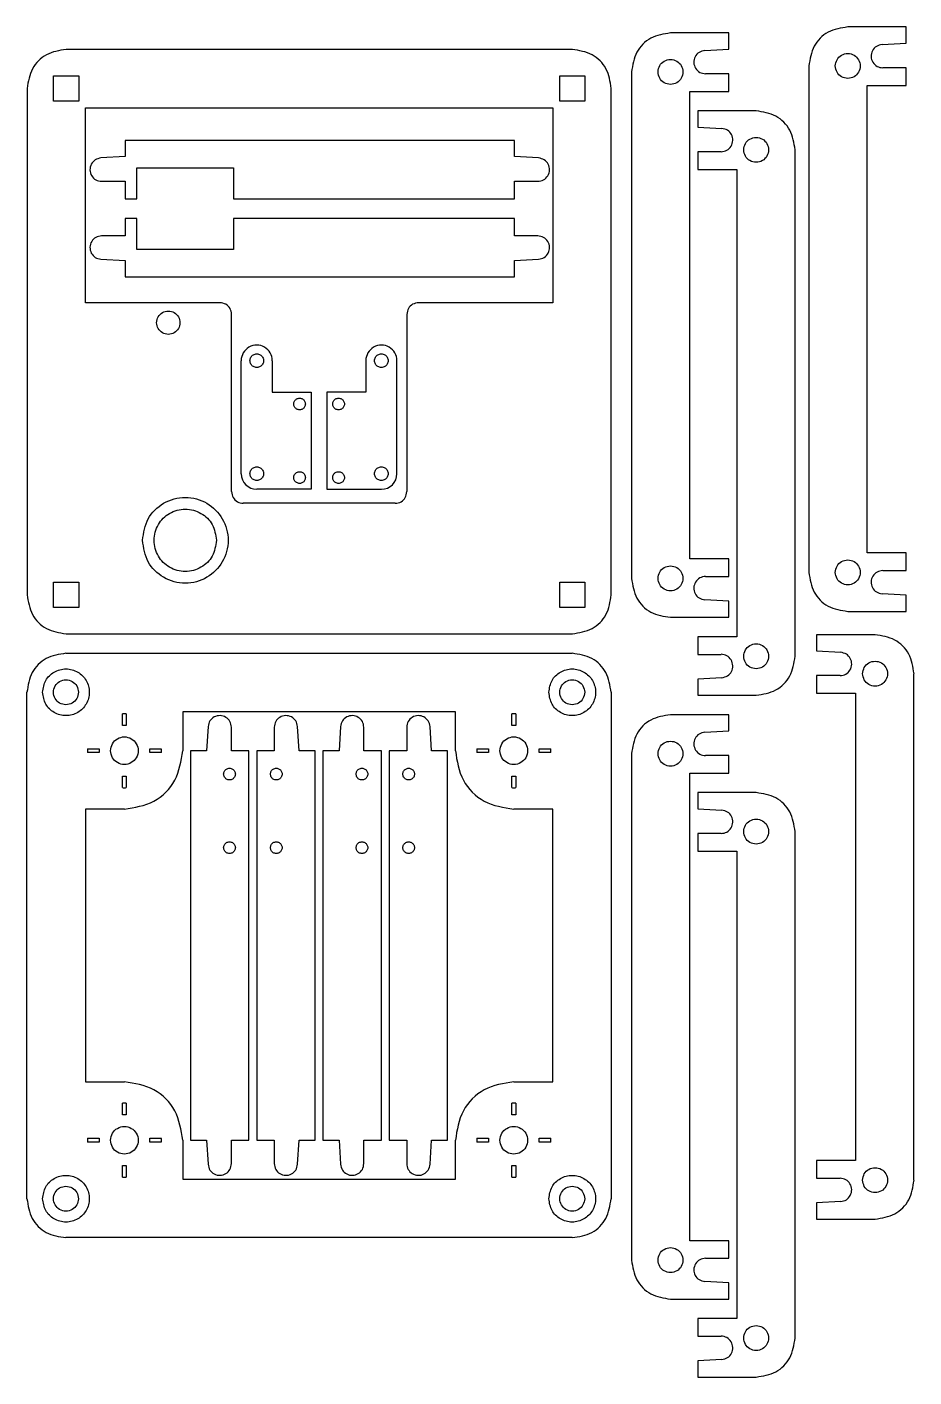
# Model space of a CAD drawing. Extents: x -26 to 428, y 50 to 398.
# Drawn here: x 200.7 to 428.3, y 51.3 to 397.5 of the extents above; entities that cross this region are included whole.
import ezdxf

# ---------------------------------------------------------------- set-up
doc = ezdxf.new("R2010")
doc.units = 0
doc.layers.get('0').update_dxf_attribs({"linetype": 'CONTINUOUS'})
for name, color, linetype in [('ENGRAVE1', 4, 'CONTINUOUS'), ('ENGRAVE3', 6, 'CONTINUOUS'), ('ENGRAVE4', 2, 'CONTINUOUS')]:
    doc.layers.add(name, color=color, linetype=linetype)

msp = doc.modelspace()

# ---------------------------------------------------------------- linework, layer by layer
for p, q in [((380.77, 395.99), (365.78, 395.99)), ((380.77, 391.85), (380.77, 395.99)), ((426.27, 397.52), (411.28, 397.52)), ((426.27, 393.38), (426.27, 397.52)), ((340.61, 391.76), (210.71, 391.76)), ((374.6, 391.48), (380.77, 391.85)), ((420.09, 393.02), (426.27, 393.38)), ((207.48, 378.53), (207.48, 385)), ((207.48, 385), (213.95, 385)), ((213.95, 385), (213.95, 378.53)), ((337.37, 385), (343.85, 385)), ((337.37, 378.53), (337.37, 385)), ((343.85, 385), (343.85, 378.53)), ((355.79, 385.99), (355.79, 256.1)), ((380.77, 385.49), (374.78, 385.49)), ((380.77, 381), (380.77, 385.49)), ((401.29, 387.53), (401.29, 257.63)), ((426.27, 387.03), (420.27, 387.03)), ((426.27, 382.53), (426.27, 387.03)), ((200.72, 381.76), (200.72, 251.87)), ((350.6, 251.87), (350.6, 381.76)), ((370.78, 261.1), (370.78, 381)), ((370.78, 381), (380.77, 381)), ((416.27, 262.63), (416.27, 382.53)), ((416.27, 382.53), (426.27, 382.53)), ((213.95, 378.53), (207.48, 378.53)), ((343.85, 378.53), (337.37, 378.53)), ((215.71, 376.77), (335.61, 376.77)), ((215.71, 326.81), (215.71, 376.77)), ((335.61, 376.77), (335.61, 326.81)), ((387.77, 376), (372.78, 376)), ((372.78, 376), (372.78, 371.87)), ((372.78, 371.87), (378.95, 371.5)), ((325.75, 368.43), (225.83, 368.43)), ((225.83, 368.43), (225.83, 364.29)), ((325.75, 364.29), (325.75, 368.43)), ((225.83, 364.29), (219.66, 363.93)), ((331.92, 363.93), (325.75, 364.29)), ((378.77, 365.51), (372.78, 365.51)), ((372.78, 365.51), (372.78, 361.01)), ((397.76, 236.11), (397.76, 366.01)), ((228.83, 353.44), (228.83, 361.43)), ((228.83, 361.43), (253.7, 361.43)), ((253.7, 361.43), (253.7, 353.44)), ((372.78, 361.01), (382.77, 361.01)), ((382.77, 361.01), (382.77, 241.11)), ((219.83, 357.94), (225.83, 357.94)), ((225.83, 357.94), (225.83, 353.44)), ((325.75, 353.44), (325.75, 357.94)), ((325.75, 357.94), (331.75, 357.94)), ((225.83, 353.44), (228.83, 353.44)), ((253.7, 353.44), (325.75, 353.44)), ((228.83, 348.44), (225.83, 348.44)), ((225.83, 348.44), (225.83, 343.95)), ((228.83, 340.45), (228.83, 348.44)), ((325.75, 348.44), (253.7, 348.44)), ((253.7, 348.44), (253.7, 340.45)), ((325.75, 343.95), (325.75, 348.44)), ((225.83, 343.95), (219.83, 343.95)), ((331.75, 343.95), (325.75, 343.95)), ((253.7, 340.45), (228.83, 340.45)), ((219.66, 337.96), (225.83, 337.59)), ((225.83, 337.59), (225.83, 333.45)), ((325.75, 337.59), (331.92, 337.96)), ((325.75, 333.45), (325.75, 337.59)), ((225.83, 333.45), (325.75, 333.45)), ((250.18, 326.81), (215.71, 326.81)), ((335.61, 326.81), (301.14, 326.81)), ((253.18, 278.35), (253.18, 323.81)), ((298.14, 323.81), (298.14, 278.35)), ((255.64, 282.95), (255.64, 311.93)), ((263.63, 311.93), (263.63, 303.83)), ((287.61, 311.93), (287.61, 303.83)), ((295.6, 282.95), (295.6, 311.93)), ((263.63, 303.83), (273.62, 303.83)), ((273.62, 303.83), (273.62, 278.96)), ((287.61, 303.83), (277.62, 303.83)), ((277.62, 303.83), (277.62, 278.96)), ((273.62, 278.96), (259.64, 278.96)), ((277.62, 278.96), (291.61, 278.96)), ((295.15, 275.35), (256.18, 275.35)), ((380.77, 261.1), (370.78, 261.1)), ((380.77, 256.6), (380.77, 261.1)), ((426.27, 262.63), (416.27, 262.63)), ((426.27, 258.13), (426.27, 262.63)), ((374.78, 256.6), (380.77, 256.6)), ((420.27, 258.13), (426.27, 258.13)), ((207.48, 248.63), (207.48, 255.11)), ((207.48, 255.11), (213.95, 255.11)), ((213.95, 255.11), (213.95, 248.63)), ((337.37, 248.63), (337.37, 255.11)), ((337.37, 255.11), (343.85, 255.11)), ((343.85, 255.11), (343.85, 248.63)), ((380.77, 250.24), (374.6, 250.61)), ((380.77, 246.11), (380.77, 250.24)), ((426.27, 251.77), (420.09, 252.14)), ((426.27, 247.64), (426.27, 251.77)), ((213.95, 248.63), (207.48, 248.63)), ((343.85, 248.63), (337.37, 248.63)), ((365.78, 246.11), (380.77, 246.11)), ((411.28, 247.64), (426.27, 247.64)), ((210.71, 241.87), (340.61, 241.87)), ((382.77, 241.11), (372.78, 241.11)), ((372.78, 241.11), (372.78, 236.61)), ((418.27, 241.64), (403.28, 241.64)), ((403.28, 241.64), (403.28, 237.51)), ((210.67, 236.88), (340.57, 236.88)), ((372.78, 236.61), (378.77, 236.61)), ((403.28, 237.51), (409.46, 237.14)), ((378.95, 230.62), (372.78, 230.26)), ((372.78, 230.26), (372.78, 226.12)), ((409.28, 231.15), (403.28, 231.15)), ((403.28, 231.15), (403.28, 226.65)), ((428.26, 101.75), (428.26, 231.65)), ((200.68, 96.99), (200.68, 226.89)), ((350.56, 226.89), (350.56, 96.99)), ((372.78, 226.12), (387.77, 226.12)), ((403.28, 226.65), (413.28, 226.65)), ((413.28, 226.65), (413.28, 106.75)), ((240.65, 221.89), (240.65, 211.9)), ((310.59, 221.89), (240.65, 221.89)), ((310.59, 211.9), (310.59, 221.89)), ((225.16, 218.39), (225.16, 221.38)), ((226.16, 218.39), (225.16, 218.39)), ((226.16, 221.38), (226.16, 218.39)), ((325.08, 218.39), (325.08, 221.38)), ((326.08, 218.39), (325.08, 218.39)), ((326.08, 221.38), (326.08, 218.39)), ((380.77, 221.13), (365.78, 221.13)), ((380.77, 216.99), (380.77, 221.13)), ((247.15, 218.07), (246.78, 211.9)), ((253.14, 211.9), (253.14, 217.9)), ((264.13, 217.9), (264.13, 211.9)), ((270.49, 211.9), (270.12, 218.07)), ((281.12, 218.07), (280.75, 211.9)), ((287.11, 211.9), (287.11, 217.9)), ((298.1, 217.9), (298.1, 211.9)), ((304.46, 211.9), (304.09, 218.07)), ((374.6, 216.62), (380.77, 216.99)), ((216.18, 212.4), (219.17, 212.4)), ((219.17, 211.4), (216.18, 211.4)), ((219.17, 212.4), (219.17, 211.4)), ((232.16, 211.4), (232.16, 212.4)), ((232.16, 212.4), (235.14, 212.4)), ((235.14, 211.4), (232.16, 211.4)), ((246.78, 211.9), (242.65, 211.9)), ((242.65, 211.9), (242.65, 111.98)), ((257.64, 211.9), (253.14, 211.9)), ((257.64, 111.98), (257.64, 211.9)), ((264.13, 211.9), (259.64, 211.9)), ((259.64, 211.9), (259.64, 111.98)), ((274.62, 211.9), (270.49, 211.9)), ((274.62, 111.98), (274.62, 211.9)), ((280.75, 211.9), (276.62, 211.9)), ((276.62, 211.9), (276.62, 111.98)), ((291.61, 211.9), (287.11, 211.9)), ((291.61, 111.98), (291.61, 211.9)), ((298.1, 211.9), (293.61, 211.9)), ((293.61, 211.9), (293.61, 111.98)), ((308.6, 211.9), (304.46, 211.9)), ((308.6, 111.98), (308.6, 211.9)), ((316.1, 212.4), (319.09, 212.4)), ((319.09, 211.4), (316.1, 211.4)), ((319.09, 212.4), (319.09, 211.4)), ((332.08, 211.4), (332.08, 212.4)), ((332.08, 212.4), (335.06, 212.4)), ((335.06, 211.4), (332.08, 211.4)), ((355.79, 211.13), (355.79, 81.24)), ((380.77, 210.64), (374.78, 210.64)), ((380.77, 206.14), (380.77, 210.64)), ((225.16, 202.42), (225.16, 205.41)), ((225.16, 205.41), (226.16, 205.41)), ((226.16, 205.41), (226.16, 202.42)), ((325.08, 202.42), (325.08, 205.41)), ((325.08, 205.41), (326.08, 205.41)), ((326.08, 205.41), (326.08, 202.42)), ((370.78, 86.23), (370.78, 206.14)), ((370.78, 206.14), (380.77, 206.14)), ((387.77, 201.14), (372.78, 201.14)), ((372.78, 201.14), (372.78, 197.01)), ((225.66, 196.91), (215.67, 196.91)), ((215.67, 196.91), (215.67, 126.97)), ((335.57, 196.91), (325.58, 196.91)), ((335.57, 126.97), (335.57, 196.91)), ((372.78, 197.01), (378.95, 196.64)), ((378.77, 190.65), (372.78, 190.65)), ((372.78, 190.65), (372.78, 186.15)), ((397.76, 61.25), (397.76, 191.15)), ((372.78, 186.15), (382.77, 186.15)), ((382.77, 186.15), (382.77, 66.25)), ((215.67, 126.97), (225.66, 126.97)), ((325.58, 126.97), (335.57, 126.97)), ((225.16, 118.47), (225.16, 121.46)), ((226.16, 121.46), (226.16, 118.47)), ((325.08, 118.47), (325.08, 121.46)), ((326.08, 121.46), (326.08, 118.47)), ((226.16, 118.47), (225.16, 118.47)), ((326.08, 118.47), (325.08, 118.47)), ((216.18, 112.48), (219.17, 112.48)), ((219.17, 111.48), (216.18, 111.48)), ((219.17, 112.48), (219.17, 111.48)), ((232.16, 111.48), (232.16, 112.48)), ((232.16, 112.48), (235.14, 112.48)), ((235.14, 111.48), (232.16, 111.48)), ((240.65, 111.98), (240.65, 101.99)), ((242.65, 111.98), (246.78, 111.98)), ((246.78, 111.98), (247.15, 105.81)), ((253.14, 105.98), (253.14, 111.98)), ((253.14, 111.98), (257.64, 111.98)), ((259.64, 111.98), (264.13, 111.98)), ((264.13, 111.98), (264.13, 105.98)), ((270.12, 105.81), (270.49, 111.98)), ((270.49, 111.98), (274.62, 111.98)), ((276.62, 111.98), (280.75, 111.98)), ((280.75, 111.98), (281.12, 105.81)), ((287.11, 105.98), (287.11, 111.98)), ((287.11, 111.98), (291.61, 111.98)), ((293.61, 111.98), (298.1, 111.98)), ((298.1, 111.98), (298.1, 105.98)), ((304.09, 105.81), (304.46, 111.98)), ((304.46, 111.98), (308.6, 111.98)), ((310.59, 101.99), (310.59, 111.98)), ((316.1, 112.48), (319.09, 112.48)), ((319.09, 111.48), (316.1, 111.48)), ((319.09, 112.48), (319.09, 111.48)), ((332.08, 111.48), (332.08, 112.48)), ((332.08, 112.48), (335.06, 112.48)), ((335.06, 111.48), (332.08, 111.48)), ((225.16, 102.5), (225.16, 105.49)), ((225.16, 105.49), (226.16, 105.49)), ((226.16, 105.49), (226.16, 102.5)), ((325.08, 102.5), (325.08, 105.49)), ((325.08, 105.49), (326.08, 105.49)), ((326.08, 105.49), (326.08, 102.5)), ((413.28, 106.75), (403.28, 106.75)), ((403.28, 106.75), (403.28, 102.25)), ((240.65, 101.99), (310.59, 101.99)), ((403.28, 102.25), (409.28, 102.25)), ((409.46, 96.26), (403.28, 95.9)), ((403.28, 95.9), (403.28, 91.76)), ((403.28, 91.76), (418.27, 91.76)), ((340.57, 87), (210.67, 87)), ((380.77, 86.23), (370.78, 86.23)), ((380.77, 81.74), (380.77, 86.23)), ((374.78, 81.74), (380.77, 81.74)), ((380.77, 75.38), (374.6, 75.75)), ((380.77, 71.25), (380.77, 75.38)), ((365.78, 71.25), (380.77, 71.25)), ((382.77, 66.25), (372.78, 66.25)), ((372.78, 66.25), (372.78, 61.75)), ((372.78, 61.75), (378.77, 61.75)), ((378.95, 55.76), (372.78, 55.4)), ((372.78, 55.4), (372.78, 51.26)), ((372.78, 51.26), (387.77, 51.26))]:
    msp.add_line(p, q)
at = {"linetype": 'BYBLOCK'}
for centre, radius, start, end in [((259.63, 311.93), 3.99, 359.986, 180.0139), ((291.61, 311.93), 3.99, 359.986, 180.0139), ((259.63, 282.95), 4, 180.014, 269.986), ((291.61, 282.95), 4, 269.986, 359.986)]:
    msp.add_arc(centre, radius, start, end, dxfattribs=at)
for points, knots in [([(365.78, 395.99), (364.03, 395.71), (360.58, 395.17), (356.61, 391.2), (356.07, 387.75), (355.79, 386)], [0, 0, 0, 0, 5.224788, 10.294608, 15.519396, 15.519396, 15.519396, 15.519396]), ([(411.28, 397.52), (409.53, 397.24), (406.08, 396.7), (402.1, 392.73), (401.56, 389.28), (401.29, 387.53)], [0, 0, 0, 0, 5.224788, 10.294609, 15.519396, 15.519396, 15.519396, 15.519396]), ([(210.71, 391.76), (208.96, 391.48), (205.51, 390.94), (201.54, 386.97), (201, 383.52), (200.72, 381.76)], [0, 0, 0, 0, 5.224788, 10.294609, 15.519397, 15.519397, 15.519397, 15.519397]), ([(350.6, 381.76), (350.33, 383.52), (349.78, 386.97), (345.81, 390.94), (342.36, 391.48), (340.61, 391.76)], [0, 0, 0, 0, 5.224788, 10.294608, 15.519396, 15.519396, 15.519396, 15.519396]), ([(374.6, 391.49), (374.09, 391.38), (373.07, 391.16), (372.01, 389.94), (371.64, 388.4), (372.1, 386.88), (373.24, 385.73), (374.26, 385.58), (374.78, 385.5)], [0, 0, 0, 0, 1.537983, 3.031808, 4.56979, 6.107773, 7.601597, 9.139579, 9.139579, 9.139579, 9.139579]), ([(420.09, 393.02), (419.58, 392.91), (418.57, 392.69), (417.5, 391.47), (417.14, 389.93), (417.59, 388.41), (418.73, 387.26), (419.75, 387.11), (420.27, 387.03)], [0, 0, 0, 0, 1.537983, 3.031807, 4.569789, 6.107773, 7.601598, 9.13958, 9.13958, 9.13958, 9.13958]), ([(362.59, 386), (362.67, 385.43), (362.85, 384.32), (364.12, 383.1), (365.78, 382.65), (367.46, 383.1), (368.68, 384.32), (369.13, 386), (368.68, 387.67), (367.46, 388.89), (365.78, 389.34), (364.12, 388.89), (362.85, 387.67), (362.67, 386.56), (362.59, 386)], [0, 0, 0, 0, 1.671345, 3.293111, 4.964456, 6.6358, 8.257567, 9.928912, 11.600256, 13.222024, 14.893368, 16.564713, 18.18648, 19.857824, 19.857824, 19.857824, 19.857824]), ([(408.08, 387.53), (408.17, 386.96), (408.34, 385.85), (409.62, 384.63), (411.28, 384.18), (412.95, 384.63), (414.17, 385.85), (414.63, 387.53), (414.17, 389.2), (412.95, 390.42), (411.28, 390.88), (409.62, 390.42), (408.34, 389.2), (408.17, 388.09), (408.08, 387.53)], [0, 0, 0, 0, 1.671344, 3.293112, 4.964457, 6.635801, 8.257569, 9.928913, 11.600258, 13.222024, 14.893369, 16.564713, 18.186481, 19.857825, 19.857825, 19.857825, 19.857825]), ([(397.76, 366.01), (397.48, 367.76), (396.94, 371.21), (392.97, 375.19), (389.52, 375.73), (387.77, 376)], [0, 0, 0, 0, 5.224787, 10.294608, 15.519395, 15.519395, 15.519395, 15.519395]), ([(378.77, 365.51), (379.29, 365.59), (380.31, 365.75), (381.45, 366.9), (381.91, 368.42), (381.55, 369.96), (380.48, 371.17), (379.47, 371.39), (378.95, 371.5)], [0, 0, 0, 0, 1.537977, 3.031796, 4.569773, 6.10775, 7.601569, 9.139547, 9.139547, 9.139547, 9.139547]), ([(384.57, 366.01), (384.66, 365.45), (384.83, 364.34), (386.1, 363.11), (387.76, 362.66), (389.44, 363.11), (390.66, 364.34), (391.12, 366.01), (390.66, 367.68), (389.44, 368.91), (387.76, 369.36), (386.1, 368.91), (384.83, 367.68), (384.66, 366.57), (384.57, 366.01)], [0, 0, 0, 0, 1.671346, 3.293112, 4.964458, 6.635802, 8.257569, 9.928914, 11.600259, 13.222025, 14.89337, 16.564715, 18.186482, 19.857826, 19.857826, 19.857826, 19.857826]), ([(219.66, 363.93), (219.14, 363.82), (218.13, 363.6), (217.06, 362.38), (216.7, 360.84), (217.16, 359.32), (218.3, 358.17), (219.32, 358.02), (219.84, 357.94)], [0, 0, 0, 0, 1.537996, 3.031819, 4.569799, 6.107778, 7.601599, 9.139573, 9.139573, 9.139573, 9.139573]), ([(331.75, 357.94), (332.26, 358.02), (333.29, 358.17), (334.43, 359.32), (334.88, 360.84), (334.52, 362.38), (333.45, 363.6), (332.44, 363.82), (331.92, 363.93)], [0, 0, 0, 0, 1.537974, 3.031795, 4.569774, 6.107754, 7.601577, 9.139574, 9.139574, 9.139574, 9.139574]), ([(219.84, 343.95), (219.32, 343.87), (218.3, 343.71), (217.16, 342.56), (216.7, 341.04), (217.06, 339.5), (218.13, 338.28), (219.14, 338.07), (219.66, 337.96)], [0, 0, 0, 0, 1.537974, 3.031795, 4.569774, 6.107754, 7.601577, 9.139573, 9.139573, 9.139573, 9.139573]), ([(331.92, 337.96), (332.44, 338.07), (333.45, 338.28), (334.52, 339.5), (334.88, 341.04), (334.43, 342.56), (333.29, 343.71), (332.26, 343.87), (331.75, 343.95)], [0, 0, 0, 0, 1.537997, 3.03182, 4.569799, 6.107779, 7.6016, 9.139574, 9.139574, 9.139574, 9.139574]), ([(253.18, 323.81), (253.1, 324.34), (252.94, 325.37), (251.74, 326.56), (250.71, 326.73), (250.18, 326.81)], [0, 0, 0, 0, 1.567493, 3.088485, 4.655977, 4.655977, 4.655977, 4.655977]), ([(301.14, 326.81), (300.62, 326.73), (299.58, 326.56), (298.39, 325.37), (298.23, 324.34), (298.14, 323.81)], [0, 0, 0, 0, 1.567493, 3.088484, 4.655977, 4.655977, 4.655977, 4.655977]), ([(233.94, 321.67), (234.03, 321.15), (234.19, 320.1), (235.38, 318.96), (236.94, 318.53), (238.51, 318.96), (239.66, 320.1), (240.08, 321.67), (239.66, 323.24), (238.51, 324.39), (236.94, 324.81), (235.38, 324.39), (234.19, 323.24), (234.03, 322.2), (233.94, 321.67)], [0, 0, 0, 0, 1.567492, 3.088484, 4.655976, 6.223468, 7.74446, 9.311952, 10.879445, 12.400436, 13.967929, 15.535421, 17.056412, 18.623905, 18.623905, 18.623905, 18.623905]), ([(257.89, 311.93), (257.94, 311.62), (258.03, 311.02), (258.73, 310.35), (259.64, 310.1), (260.55, 310.35), (261.22, 311.02), (261.47, 311.93), (261.22, 312.85), (260.55, 313.51), (259.64, 313.76), (258.73, 313.51), (258.03, 312.85), (257.94, 312.24), (257.89, 311.93)], [0, 0, 0, 0, 0.913812, 1.800528, 2.71434, 3.628151, 4.514867, 5.428679, 6.342491, 7.229207, 8.143019, 9.05683, 9.943546, 10.857358, 10.857358, 10.857358, 10.857358]), ([(293.36, 311.93), (293.31, 312.24), (293.21, 312.85), (292.52, 313.51), (291.61, 313.76), (290.69, 313.51), (290.03, 312.85), (289.78, 311.93), (290.03, 311.02), (290.69, 310.35), (291.61, 310.1), (292.52, 310.35), (293.21, 311.02), (293.31, 311.62), (293.36, 311.93)], [0, 0, 0, 0, 0.913812, 1.800527, 2.71434, 3.628151, 4.514868, 5.428679, 6.34249, 7.229207, 8.143018, 9.056831, 9.943546, 10.857358, 10.857358, 10.857358, 10.857358]), ([(272.13, 300.83), (272.08, 301.09), (272, 301.61), (271.41, 302.19), (270.63, 302.4), (269.84, 302.19), (269.27, 301.61), (269.06, 300.83), (269.27, 300.04), (269.84, 299.47), (270.63, 299.26), (271.41, 299.47), (272, 300.04), (272.08, 300.57), (272.13, 300.83)], [0, 0, 0, 0, 0.783487, 1.543739, 2.327226, 3.110713, 3.870965, 4.654452, 5.437939, 6.198192, 6.981679, 7.765166, 8.525419, 9.308905, 9.308905, 9.308905, 9.308905]), ([(279.12, 300.83), (279.16, 300.57), (279.24, 300.04), (279.84, 299.47), (280.62, 299.26), (281.4, 299.47), (281.98, 300.04), (282.19, 300.83), (281.98, 301.61), (281.4, 302.19), (280.62, 302.4), (279.84, 302.19), (279.24, 301.61), (279.16, 301.09), (279.12, 300.83)], [0, 0, 0, 0, 0.783487, 1.54374, 2.327227, 3.110713, 3.870966, 4.654453, 5.437939, 6.198192, 6.981679, 7.765165, 8.525418, 9.308905, 9.308905, 9.308905, 9.308905]), ([(257.89, 282.95), (257.94, 282.65), (258.03, 282.04), (258.73, 281.37), (259.64, 281.12), (260.55, 281.37), (261.22, 282.04), (261.47, 282.95), (261.22, 283.87), (260.55, 284.54), (259.64, 284.79), (258.73, 284.54), (258.03, 283.87), (257.94, 283.26), (257.89, 282.95)], [0, 0, 0, 0, 0.913813, 1.800528, 2.71434, 3.628151, 4.514867, 5.42868, 6.342491, 7.229207, 8.143019, 9.05683, 9.943546, 10.857358, 10.857358, 10.857358, 10.857358]), ([(293.36, 282.95), (293.31, 283.26), (293.21, 283.87), (292.52, 284.54), (291.61, 284.79), (290.69, 284.54), (290.03, 283.87), (289.78, 282.95), (290.03, 282.04), (290.69, 281.37), (291.61, 281.12), (292.52, 281.37), (293.21, 282.04), (293.31, 282.65), (293.36, 282.95)], [0, 0, 0, 0, 0.913812, 1.800527, 2.71434, 3.628151, 4.514867, 5.428678, 6.342491, 7.229206, 8.143018, 9.056831, 9.943545, 10.857358, 10.857358, 10.857358, 10.857358]), ([(272.13, 281.95), (272.08, 282.22), (272, 282.74), (271.41, 283.31), (270.63, 283.52), (269.84, 283.31), (269.27, 282.74), (269.06, 281.95), (269.27, 281.17), (269.84, 280.6), (270.63, 280.38), (271.41, 280.6), (272, 281.17), (272.08, 281.69), (272.13, 281.95)], [0, 0, 0, 0, 0.783487, 1.543739, 2.327226, 3.110713, 3.870965, 4.654452, 5.437939, 6.198192, 6.981679, 7.765165, 8.525418, 9.308905, 9.308905, 9.308905, 9.308905]), ([(279.12, 281.95), (279.16, 281.69), (279.24, 281.17), (279.84, 280.6), (280.62, 280.38), (281.4, 280.6), (281.98, 281.17), (282.19, 281.95), (281.98, 282.74), (281.4, 283.31), (280.62, 283.52), (279.84, 283.31), (279.24, 282.74), (279.16, 282.22), (279.12, 281.95)], [0, 0, 0, 0, 0.783487, 1.54374, 2.327226, 3.110713, 3.870966, 4.654452, 5.437939, 6.198192, 6.981678, 7.765165, 8.525418, 9.308905, 9.308905, 9.308905, 9.308905]), ([(253.18, 278.35), (253.26, 277.82), (253.43, 276.79), (254.62, 275.59), (255.65, 275.43), (256.18, 275.35)], [0, 0, 0, 0, 1.567487, 3.088482, 4.65597, 4.65597, 4.65597, 4.65597]), ([(295.15, 275.35), (295.67, 275.43), (296.71, 275.59), (297.9, 276.79), (298.06, 277.82), (298.14, 278.35)], [0, 0, 0, 0, 1.567487, 3.088482, 4.65597, 4.65597, 4.65597, 4.65597]), ([(249.28, 265.86), (249.06, 267.27), (248.63, 270.04), (245.45, 273.1), (241.3, 274.23), (237.1, 273.1), (234.05, 270.04), (232.91, 265.86), (234.05, 261.67), (237.1, 258.62), (241.3, 257.48), (245.45, 258.62), (248.63, 261.67), (249.06, 264.45), (249.28, 265.86)], [0, 0, 0, 0, 4.179123, 8.234284, 12.413405, 16.592528, 20.647689, 24.826811, 29.005933, 33.061094, 37.240216, 41.419338, 45.474499, 49.653621, 49.653621, 49.653621, 49.653621]), ([(408.08, 257.63), (408.17, 257.07), (408.34, 255.96), (409.62, 254.73), (411.28, 254.28), (412.95, 254.73), (414.17, 255.96), (414.63, 257.63), (414.17, 259.3), (412.95, 260.53), (411.28, 260.98), (409.62, 260.53), (408.34, 259.3), (408.17, 258.19), (408.08, 257.63)], [0, 0, 0, 0, 1.671344, 3.293111, 4.964456, 6.635801, 8.257567, 9.928912, 11.600256, 13.222023, 14.893367, 16.564712, 18.186479, 19.857824, 19.857824, 19.857824, 19.857824]), ([(362.59, 256.1), (362.67, 255.54), (362.85, 254.43), (364.12, 253.2), (365.78, 252.75), (367.46, 253.2), (368.68, 254.43), (369.13, 256.1), (368.68, 257.77), (367.46, 259), (365.78, 259.45), (364.12, 259), (362.85, 257.77), (362.67, 256.66), (362.59, 256.1)], [0, 0, 0, 0, 1.671345, 3.293112, 4.964456, 6.635801, 8.257569, 9.928913, 11.600258, 13.222025, 14.893369, 16.564714, 18.18648, 19.857825, 19.857825, 19.857825, 19.857825]), ([(374.78, 256.6), (374.26, 256.52), (373.24, 256.36), (372.1, 255.21), (371.64, 253.69), (372.01, 252.15), (373.07, 250.93), (374.09, 250.72), (374.6, 250.61)], [0, 0, 0, 0, 1.537977, 3.031796, 4.569773, 6.10775, 7.601569, 9.139546, 9.139546, 9.139546, 9.139546]), ([(401.29, 257.63), (401.56, 255.88), (402.1, 252.43), (406.08, 248.45), (409.53, 247.91), (411.28, 247.64)], [0, 0, 0, 0, 5.224788, 10.294608, 15.519396, 15.519396, 15.519396, 15.519396]), ([(420.27, 258.13), (419.75, 258.05), (418.73, 257.89), (417.59, 256.74), (417.14, 255.22), (417.5, 253.68), (418.57, 252.47), (419.58, 252.25), (420.09, 252.14)], [0, 0, 0, 0, 1.537977, 3.031795, 4.569773, 6.10775, 7.601569, 9.139546, 9.139546, 9.139546, 9.139546]), ([(355.79, 256.1), (356.07, 254.35), (356.61, 250.9), (360.58, 246.92), (364.03, 246.38), (365.78, 246.11)], [0, 0, 0, 0, 5.224788, 10.294608, 15.519396, 15.519396, 15.519396, 15.519396]), ([(200.72, 251.87), (201, 250.12), (201.54, 246.67), (205.51, 242.69), (208.96, 242.15), (210.71, 241.88)], [0, 0, 0, 0, 5.224788, 10.294609, 15.519397, 15.519397, 15.519397, 15.519397]), ([(340.61, 241.88), (342.36, 242.15), (345.81, 242.69), (349.78, 246.67), (350.33, 250.12), (350.6, 251.87)], [0, 0, 0, 0, 5.224788, 10.294608, 15.519396, 15.519396, 15.519396, 15.519396]), ([(384.57, 236.12), (384.66, 235.55), (384.83, 234.44), (386.1, 233.22), (387.76, 232.77), (389.44, 233.22), (390.66, 234.44), (391.12, 236.12), (390.66, 237.79), (389.44, 239.01), (387.76, 239.46), (386.1, 239.01), (384.83, 237.79), (384.66, 236.68), (384.57, 236.12)], [0, 0, 0, 0, 1.671345, 3.293111, 4.964457, 6.635801, 8.257568, 9.928912, 11.600257, 13.222024, 14.893368, 16.564714, 18.186481, 19.857825, 19.857825, 19.857825, 19.857825]), ([(428.27, 231.65), (427.99, 233.4), (427.45, 236.85), (423.47, 240.83), (420.02, 241.37), (418.27, 241.64)], [0, 0, 0, 0, 5.224788, 10.294609, 15.519397, 15.519397, 15.519397, 15.519397]), ([(210.67, 236.88), (208.92, 236.61), (205.47, 236.07), (201.5, 232.09), (200.96, 228.64), (200.68, 226.89)], [0, 0, 0, 0, 5.224788, 10.294609, 15.519396, 15.519396, 15.519396, 15.519396]), ([(350.56, 226.89), (350.29, 228.64), (349.75, 232.09), (345.77, 236.07), (342.32, 236.61), (340.57, 236.88)], [0, 0, 0, 0, 5.224787, 10.294608, 15.519395, 15.519395, 15.519395, 15.519395]), ([(378.95, 230.62), (379.47, 230.73), (380.48, 230.95), (381.55, 232.17), (381.91, 233.71), (381.45, 235.23), (380.31, 236.38), (379.29, 236.54), (378.77, 236.62)], [0, 0, 0, 0, 1.537983, 3.031807, 4.56979, 6.107773, 7.601597, 9.13958, 9.13958, 9.13958, 9.13958]), ([(387.77, 226.12), (389.52, 226.4), (392.97, 226.94), (396.94, 230.91), (397.48, 234.36), (397.76, 236.12)], [0, 0, 0, 0, 5.224787, 10.294607, 15.519395, 15.519395, 15.519395, 15.519395]), ([(409.28, 231.15), (409.8, 231.23), (410.82, 231.39), (411.96, 232.54), (412.42, 234.06), (412.05, 235.6), (410.98, 236.82), (409.97, 237.03), (409.46, 237.14)], [0, 0, 0, 0, 1.537977, 3.031796, 4.569773, 6.10775, 7.60157, 9.139547, 9.139547, 9.139547, 9.139547]), ([(415.08, 231.65), (415.17, 231.09), (415.34, 229.98), (416.61, 228.75), (418.27, 228.3), (419.95, 228.75), (421.17, 229.98), (421.62, 231.65), (421.17, 233.32), (419.95, 234.55), (418.27, 235), (416.61, 234.55), (415.34, 233.32), (415.17, 232.21), (415.08, 231.65)], [0, 0, 0, 0, 1.671345, 3.293111, 4.964456, 6.6358, 8.257567, 9.928912, 11.600257, 13.222024, 14.893369, 16.564713, 18.18648, 19.857825, 19.857825, 19.857825, 19.857825]), ([(213.87, 226.89), (213.78, 227.45), (213.61, 228.56), (212.34, 229.79), (210.68, 230.24), (209, 229.79), (207.78, 228.56), (207.33, 226.89), (207.78, 225.22), (209, 223.99), (210.68, 223.54), (212.34, 223.99), (213.61, 225.22), (213.78, 226.33), (213.87, 226.89)], [0, 0, 0, 0, 1.671345, 3.293111, 4.964456, 6.6358, 8.257567, 9.928911, 11.600256, 13.222023, 14.893368, 16.564712, 18.186479, 19.857824, 19.857824, 19.857824, 19.857824]), ([(343.77, 226.89), (343.68, 227.45), (343.51, 228.56), (342.23, 229.79), (340.57, 230.24), (338.9, 229.79), (337.67, 228.56), (337.22, 226.89), (337.67, 225.22), (338.9, 223.99), (340.57, 223.54), (342.23, 223.99), (343.51, 225.22), (343.68, 226.33), (343.77, 226.89)], [0, 0, 0, 0, 1.671344, 3.293111, 4.964456, 6.635801, 8.257567, 9.928912, 11.600256, 13.222023, 14.893368, 16.564713, 18.186481, 19.857825, 19.857825, 19.857825, 19.857825]), ([(226.16, 221.38), (226.05, 221.38), (225.83, 221.39), (225.5, 221.39), (225.28, 221.38), (225.16, 221.38)], [0, 0, 0, 0, 0.333084, 0.666116, 0.9991991, 0.9991991, 0.9991991, 0.9991991]), ([(253.14, 217.9), (253.06, 218.41), (252.91, 219.44), (251.75, 220.58), (250.24, 221.03), (248.69, 220.67), (247.48, 219.6), (247.26, 218.59), (247.15, 218.07)], [0, 0, 0, 0, 1.537986, 3.031812, 4.569791, 6.107777, 7.601604, 9.139588, 9.139588, 9.139588, 9.139588]), ([(270.12, 218.07), (270.01, 218.59), (269.8, 219.6), (268.58, 220.67), (267.04, 221.03), (265.52, 220.58), (264.37, 219.44), (264.21, 218.41), (264.13, 217.9)], [0, 0, 0, 0, 1.537984, 3.031812, 4.569796, 6.107776, 7.601602, 9.139588, 9.139588, 9.139588, 9.139588]), ([(287.11, 217.9), (287.04, 218.41), (286.88, 219.44), (285.73, 220.58), (284.21, 221.03), (282.67, 220.67), (281.45, 219.6), (281.23, 218.59), (281.12, 218.07)], [0, 0, 0, 0, 1.537986, 3.031812, 4.569791, 6.107777, 7.601603, 9.139588, 9.139588, 9.139588, 9.139588]), ([(304.1, 218.07), (303.99, 218.59), (303.77, 219.6), (302.55, 220.67), (301.01, 221.03), (299.49, 220.58), (298.34, 219.44), (298.18, 218.41), (298.11, 217.9)], [0, 0, 0, 0, 1.537984, 3.031811, 4.569796, 6.107776, 7.601602, 9.139588, 9.139588, 9.139588, 9.139588]), ([(326.08, 221.38), (325.97, 221.38), (325.75, 221.39), (325.42, 221.39), (325.19, 221.38), (325.08, 221.38)], [0, 0, 0, 0, 0.333083, 0.666115, 0.9991981, 0.9991981, 0.9991981, 0.9991981]), ([(365.78, 221.13), (364.03, 220.85), (360.58, 220.31), (356.61, 216.34), (356.07, 212.89), (355.79, 211.14)], [0, 0, 0, 0, 5.224788, 10.294608, 15.519396, 15.519396, 15.519396, 15.519396]), ([(222.12, 211.9), (222.21, 211.28), (222.41, 210.04), (223.82, 208.69), (225.66, 208.18), (227.52, 208.69), (228.88, 210.04), (229.38, 211.9), (228.88, 213.76), (227.52, 215.11), (225.66, 215.62), (223.82, 215.11), (222.41, 213.76), (222.21, 212.53), (222.12, 211.9)], [0, 0, 0, 0, 1.854609, 3.654219, 5.508828, 7.363437, 9.163048, 11.017656, 12.872265, 14.671875, 16.526484, 18.381092, 20.180702, 22.035311, 22.035311, 22.035311, 22.035311]), ([(322.04, 211.9), (322.13, 211.28), (322.33, 210.04), (323.74, 208.69), (325.58, 208.18), (327.44, 208.69), (328.8, 210.04), (329.3, 211.9), (328.8, 213.76), (327.44, 215.11), (325.58, 215.62), (323.74, 215.11), (322.33, 213.76), (322.13, 212.53), (322.04, 211.9)], [0, 0, 0, 0, 1.854609, 3.654219, 5.508828, 7.363437, 9.163047, 11.017656, 12.872264, 14.671874, 16.526482, 18.381092, 20.180701, 22.03531, 22.03531, 22.03531, 22.03531]), ([(374.6, 216.63), (374.09, 216.52), (373.07, 216.3), (372.01, 215.08), (371.64, 213.54), (372.1, 212.02), (373.24, 210.87), (374.26, 210.72), (374.78, 210.64)], [0, 0, 0, 0, 1.537983, 3.031807, 4.56979, 6.107772, 7.601597, 9.139579, 9.139579, 9.139579, 9.139579]), ([(216.18, 212.4), (216.18, 212.29), (216.17, 212.07), (216.17, 211.73), (216.18, 211.51), (216.18, 211.4)], [0, 0, 0, 0, 0.3330831, 0.6661151, 0.9991981, 0.9991981, 0.9991981, 0.9991981]), ([(225.66, 196.91), (228.29, 197.33), (233.46, 198.14), (239.43, 204.1), (240.24, 209.27), (240.65, 211.9)], [0, 0, 0, 0, 7.836417, 15.440408, 23.276825, 23.276825, 23.276825, 23.276825]), ([(235.14, 211.4), (235.15, 211.51), (235.16, 211.73), (235.16, 212.07), (235.15, 212.29), (235.14, 212.4)], [0, 0, 0, 0, 0.3330831, 0.6661151, 0.9991981, 0.9991981, 0.9991981, 0.9991981]), ([(310.6, 211.9), (311.01, 209.27), (311.82, 204.1), (317.78, 198.14), (322.96, 197.33), (325.58, 196.91)], [0, 0, 0, 0, 7.836417, 15.440409, 23.276826, 23.276826, 23.276826, 23.276826]), ([(316.1, 212.4), (316.1, 212.29), (316.09, 212.07), (316.09, 211.73), (316.1, 211.51), (316.1, 211.4)], [0, 0, 0, 0, 0.3330831, 0.6661151, 0.9991981, 0.9991981, 0.9991981, 0.9991981]), ([(335.06, 211.4), (335.07, 211.51), (335.08, 211.73), (335.08, 212.07), (335.07, 212.29), (335.06, 212.4)], [0, 0, 0, 0, 0.333083, 0.666115, 0.9991981, 0.9991981, 0.9991981, 0.9991981]), ([(362.59, 211.14), (362.67, 210.57), (362.85, 209.46), (364.12, 208.24), (365.78, 207.79), (367.46, 208.24), (368.68, 209.46), (369.13, 211.14), (368.68, 212.81), (367.46, 214.03), (365.78, 214.48), (364.12, 214.03), (362.85, 212.81), (362.67, 211.7), (362.59, 211.14)], [0, 0, 0, 0, 1.671345, 3.293112, 4.964456, 6.6358, 8.257568, 9.928913, 11.600257, 13.222024, 14.893369, 16.564713, 18.18648, 19.857824, 19.857824, 19.857824, 19.857824]), ([(251.14, 205.9), (251.18, 205.64), (251.27, 205.12), (251.86, 204.55), (252.64, 204.33), (253.43, 204.55), (254, 205.12), (254.21, 205.9), (254, 206.69), (253.43, 207.26), (252.64, 207.47), (251.86, 207.26), (251.27, 206.69), (251.18, 206.17), (251.14, 205.9)], [0, 0, 0, 0, 0.783487, 1.54374, 2.327227, 3.110713, 3.870966, 4.654453, 5.437939, 6.198192, 6.981679, 7.765165, 8.525418, 9.308905, 9.308905, 9.308905, 9.308905]), ([(263.13, 205.9), (263.17, 205.64), (263.26, 205.12), (263.85, 204.55), (264.63, 204.33), (265.42, 204.55), (265.99, 205.12), (266.2, 205.9), (265.99, 206.69), (265.42, 207.26), (264.63, 207.47), (263.85, 207.26), (263.26, 206.69), (263.17, 206.17), (263.13, 205.9)], [0, 0, 0, 0, 0.783487, 1.54374, 2.327227, 3.110713, 3.870966, 4.654453, 5.437939, 6.198192, 6.981679, 7.765165, 8.525418, 9.308905, 9.308905, 9.308905, 9.308905]), ([(285.11, 205.9), (285.16, 205.64), (285.24, 205.12), (285.83, 204.55), (286.61, 204.33), (287.4, 204.55), (287.97, 205.12), (288.18, 205.9), (287.97, 206.69), (287.4, 207.26), (286.61, 207.47), (285.83, 207.26), (285.24, 206.69), (285.16, 206.17), (285.11, 205.9)], [0, 0, 0, 0, 0.783487, 1.54374, 2.327227, 3.110713, 3.870966, 4.654453, 5.437939, 6.198192, 6.981679, 7.765165, 8.525418, 9.308905, 9.308905, 9.308905, 9.308905]), ([(297.11, 205.9), (297.15, 205.64), (297.23, 205.12), (297.83, 204.55), (298.6, 204.33), (299.39, 204.55), (299.96, 205.12), (300.17, 205.9), (299.96, 206.69), (299.39, 207.26), (298.6, 207.47), (297.83, 207.26), (297.23, 206.69), (297.15, 206.17), (297.11, 205.9)], [0, 0, 0, 0, 0.783487, 1.54374, 2.327227, 3.110713, 3.870966, 4.654453, 5.437939, 6.198192, 6.981679, 7.765165, 8.525418, 9.308905, 9.308905, 9.308905, 9.308905]), ([(225.16, 202.42), (225.28, 202.42), (225.5, 202.41), (225.83, 202.41), (226.05, 202.42), (226.16, 202.42)], [0, 0, 0, 0, 0.3330841, 0.6661161, 0.9991991, 0.9991991, 0.9991991, 0.9991991]), ([(325.08, 202.42), (325.19, 202.42), (325.42, 202.41), (325.75, 202.41), (325.97, 202.42), (326.08, 202.42)], [0, 0, 0, 0, 0.3330831, 0.6661151, 0.9991981, 0.9991981, 0.9991981, 0.9991981]), ([(397.76, 191.15), (397.48, 192.9), (396.94, 196.35), (392.97, 200.33), (389.52, 200.87), (387.77, 201.14)], [0, 0, 0, 0, 5.224788, 10.294609, 15.519396, 15.519396, 15.519396, 15.519396]), ([(378.77, 190.65), (379.29, 190.73), (380.31, 190.89), (381.45, 192.04), (381.91, 193.56), (381.55, 195.1), (380.48, 196.32), (379.47, 196.53), (378.95, 196.64)], [0, 0, 0, 0, 1.537977, 3.031796, 4.569773, 6.10775, 7.601569, 9.139547, 9.139547, 9.139547, 9.139547]), ([(384.57, 191.15), (384.66, 190.59), (384.83, 189.48), (386.1, 188.26), (387.76, 187.8), (389.44, 188.26), (390.66, 189.48), (391.12, 191.15), (390.66, 192.83), (389.44, 194.05), (387.76, 194.5), (386.1, 194.05), (384.83, 192.83), (384.66, 191.72), (384.57, 191.15)], [0, 0, 0, 0, 1.671345, 3.293111, 4.964457, 6.635801, 8.257568, 9.928912, 11.600258, 13.222024, 14.893369, 16.564714, 18.186481, 19.857826, 19.857826, 19.857826, 19.857826]), ([(251.14, 187.03), (251.18, 186.77), (251.27, 186.25), (251.86, 185.67), (252.64, 185.46), (253.43, 185.67), (254, 186.25), (254.21, 187.03), (254, 187.82), (253.43, 188.39), (252.64, 188.6), (251.86, 188.39), (251.27, 187.82), (251.18, 187.3), (251.14, 187.03)], [0, 0, 0, 0, 0.78349, 1.543741, 2.327228, 3.110714, 3.870965, 4.654455, 5.437941, 6.198194, 6.981681, 7.765168, 8.525421, 9.308908, 9.308908, 9.308908, 9.308908]), ([(263.13, 187.03), (263.17, 186.77), (263.26, 186.25), (263.85, 185.67), (264.63, 185.46), (265.42, 185.67), (265.99, 186.25), (266.2, 187.03), (265.99, 187.82), (265.42, 188.39), (264.63, 188.6), (263.85, 188.39), (263.26, 187.82), (263.17, 187.3), (263.13, 187.03)], [0, 0, 0, 0, 0.78349, 1.543741, 2.327228, 3.110714, 3.870965, 4.654455, 5.437941, 6.198194, 6.981681, 7.765168, 8.525421, 9.308908, 9.308908, 9.308908, 9.308908]), ([(285.11, 187.03), (285.16, 186.77), (285.24, 186.25), (285.83, 185.67), (286.61, 185.46), (287.4, 185.67), (287.97, 186.25), (288.18, 187.03), (287.97, 187.82), (287.4, 188.39), (286.61, 188.6), (285.83, 188.39), (285.24, 187.82), (285.16, 187.3), (285.11, 187.03)], [0, 0, 0, 0, 0.78349, 1.543741, 2.327228, 3.110714, 3.870965, 4.654455, 5.437941, 6.198194, 6.981681, 7.765168, 8.525421, 9.308908, 9.308908, 9.308908, 9.308908]), ([(297.11, 187.03), (297.15, 186.77), (297.23, 186.25), (297.83, 185.67), (298.6, 185.46), (299.39, 185.67), (299.96, 186.25), (300.17, 187.03), (299.96, 187.82), (299.39, 188.39), (298.6, 188.6), (297.83, 188.39), (297.23, 187.82), (297.15, 187.3), (297.11, 187.03)], [0, 0, 0, 0, 0.78349, 1.543741, 2.327228, 3.110714, 3.870965, 4.654455, 5.437941, 6.198194, 6.981681, 7.765168, 8.525421, 9.308908, 9.308908, 9.308908, 9.308908]), ([(240.65, 111.98), (240.24, 114.61), (239.43, 119.78), (233.46, 125.74), (228.29, 126.56), (225.66, 126.97)], [0, 0, 0, 0, 7.836417, 15.440407, 23.276825, 23.276825, 23.276825, 23.276825]), ([(325.58, 126.97), (322.96, 126.56), (317.78, 125.74), (311.82, 119.78), (311.01, 114.61), (310.6, 111.98)], [0, 0, 0, 0, 7.836417, 15.44041, 23.276824, 23.276824, 23.276824, 23.276824]), ([(226.16, 121.46), (226.05, 121.47), (225.83, 121.47), (225.5, 121.47), (225.28, 121.47), (225.16, 121.46)], [0, 0, 0, 0, 0.3330841, 0.6661161, 0.9991991, 0.9991991, 0.9991991, 0.9991991]), ([(326.08, 121.46), (325.97, 121.47), (325.75, 121.47), (325.42, 121.47), (325.19, 121.47), (325.08, 121.46)], [0, 0, 0, 0, 0.3330831, 0.6661151, 0.9991981, 0.9991981, 0.9991981, 0.9991981]), ([(222.12, 111.98), (222.21, 111.36), (222.41, 110.12), (223.82, 108.77), (225.66, 108.27), (227.52, 108.77), (228.88, 110.12), (229.38, 111.98), (228.88, 113.84), (227.52, 115.19), (225.66, 115.7), (223.82, 115.19), (222.41, 113.84), (222.21, 112.61), (222.12, 111.98)], [0, 0, 0, 0, 1.854615, 3.654223, 5.508831, 7.363439, 9.163047, 11.017663, 12.872278, 14.671886, 16.526494, 18.381102, 20.18071, 22.035325, 22.035325, 22.035325, 22.035325]), ([(322.04, 111.98), (322.13, 111.36), (322.33, 110.12), (323.74, 108.77), (325.58, 108.27), (327.44, 108.77), (328.8, 110.12), (329.3, 111.98), (328.8, 113.84), (327.44, 115.19), (325.58, 115.7), (323.74, 115.19), (322.33, 113.84), (322.13, 112.61), (322.04, 111.98)], [0, 0, 0, 0, 1.854615, 3.654223, 5.508832, 7.363439, 9.163047, 11.017662, 12.872277, 14.671885, 16.526493, 18.381101, 20.180709, 22.035324, 22.035324, 22.035324, 22.035324]), ([(216.18, 112.48), (216.18, 112.37), (216.17, 112.15), (216.17, 111.81), (216.18, 111.59), (216.18, 111.48)], [0, 0, 0, 0, 0.3330841, 0.6661161, 0.9991991, 0.9991991, 0.9991991, 0.9991991]), ([(235.14, 111.48), (235.15, 111.59), (235.16, 111.81), (235.16, 112.15), (235.15, 112.37), (235.14, 112.48)], [0, 0, 0, 0, 0.3330841, 0.6661161, 0.9991991, 0.9991991, 0.9991991, 0.9991991]), ([(316.1, 112.48), (316.1, 112.37), (316.09, 112.15), (316.09, 111.81), (316.1, 111.59), (316.1, 111.48)], [0, 0, 0, 0, 0.3330841, 0.6661161, 0.9991991, 0.9991991, 0.9991991, 0.9991991]), ([(335.06, 111.48), (335.07, 111.59), (335.08, 111.81), (335.08, 112.15), (335.07, 112.37), (335.06, 112.48)], [0, 0, 0, 0, 0.333084, 0.666116, 0.9991991, 0.9991991, 0.9991991, 0.9991991]), ([(247.15, 105.81), (247.26, 105.29), (247.48, 104.28), (248.69, 103.21), (250.24, 102.85), (251.75, 103.31), (252.91, 104.45), (253.06, 105.47), (253.14, 105.99)], [0, 0, 0, 0, 1.537982, 3.031808, 4.569791, 6.107773, 7.601596, 9.139579, 9.139579, 9.139579, 9.139579]), ([(264.13, 105.99), (264.21, 105.47), (264.37, 104.45), (265.52, 103.31), (267.04, 102.85), (268.58, 103.21), (269.8, 104.28), (270.01, 105.29), (270.12, 105.81)], [0, 0, 0, 0, 1.537983, 3.031807, 4.569788, 6.10777, 7.601597, 9.139579, 9.139579, 9.139579, 9.139579]), ([(281.12, 105.81), (281.23, 105.29), (281.45, 104.28), (282.67, 103.21), (284.21, 102.85), (285.73, 103.31), (286.88, 104.45), (287.04, 105.47), (287.11, 105.99)], [0, 0, 0, 0, 1.537983, 3.031808, 4.569791, 6.107773, 7.601595, 9.139579, 9.139579, 9.139579, 9.139579]), ([(298.11, 105.99), (298.18, 105.47), (298.34, 104.45), (299.49, 103.31), (301.01, 102.85), (302.55, 103.21), (303.77, 104.28), (303.99, 105.29), (304.1, 105.81)], [0, 0, 0, 0, 1.537983, 3.031806, 4.569788, 6.107771, 7.601596, 9.139579, 9.139579, 9.139579, 9.139579]), ([(415.08, 101.76), (415.17, 101.19), (415.34, 100.08), (416.61, 98.86), (418.27, 98.41), (419.95, 98.86), (421.17, 100.08), (421.62, 101.76), (421.17, 103.43), (419.95, 104.65), (418.27, 105.1), (416.61, 104.65), (415.34, 103.43), (415.17, 102.32), (415.08, 101.76)], [0, 0, 0, 0, 1.67134, 3.293108, 4.964453, 6.635799, 8.257568, 9.928907, 11.600247, 13.222016, 14.893361, 16.564706, 18.186475, 19.857815, 19.857815, 19.857815, 19.857815]), ([(225.16, 102.5), (225.28, 102.5), (225.5, 102.49), (225.83, 102.49), (226.05, 102.5), (226.16, 102.5)], [0, 0, 0, 0, 0.3330841, 0.6661161, 0.9991991, 0.9991991, 0.9991991, 0.9991991]), ([(325.08, 102.5), (325.19, 102.5), (325.42, 102.49), (325.75, 102.49), (325.97, 102.5), (326.08, 102.5)], [0, 0, 0, 0, 0.3330831, 0.6661151, 0.9991981, 0.9991981, 0.9991981, 0.9991981]), ([(409.46, 96.26), (409.97, 96.37), (410.98, 96.59), (412.05, 97.81), (412.42, 99.35), (411.96, 100.87), (410.82, 102.02), (409.8, 102.18), (409.28, 102.26)], [0, 0, 0, 0, 1.537983, 3.031807, 4.569789, 6.107773, 7.601597, 9.13958, 9.13958, 9.13958, 9.13958]), ([(418.27, 91.76), (420.02, 92.04), (423.47, 92.58), (427.45, 96.55), (427.99, 100), (428.27, 101.76)], [0, 0, 0, 0, 5.224788, 10.294609, 15.519397, 15.519397, 15.519397, 15.519397]), ([(200.68, 96.99), (200.96, 95.24), (201.5, 91.79), (205.47, 87.82), (208.92, 87.27), (210.67, 87)], [0, 0, 0, 0, 5.224787, 10.294608, 15.519395, 15.519395, 15.519395, 15.519395]), ([(213.87, 96.99), (213.78, 97.56), (213.61, 98.67), (212.34, 99.89), (210.68, 100.34), (209, 99.89), (207.78, 98.67), (207.33, 96.99), (207.78, 95.32), (209, 94.1), (210.68, 93.64), (212.34, 94.1), (213.61, 95.32), (213.78, 96.43), (213.87, 96.99)], [0, 0, 0, 0, 1.67134, 3.293108, 4.964453, 6.635799, 8.257567, 9.928907, 11.600247, 13.222015, 14.89336, 16.564706, 18.186474, 19.857814, 19.857814, 19.857814, 19.857814]), ([(343.77, 96.99), (343.68, 97.56), (343.51, 98.67), (342.23, 99.89), (340.57, 100.34), (338.9, 99.89), (337.67, 98.67), (337.22, 96.99), (337.67, 95.32), (338.9, 94.1), (340.57, 93.64), (342.23, 94.1), (343.51, 95.32), (343.68, 96.43), (343.77, 96.99)], [0, 0, 0, 0, 1.67134, 3.293109, 4.964454, 6.635799, 8.257568, 9.928907, 11.600247, 13.222016, 14.893361, 16.564706, 18.186475, 19.857815, 19.857815, 19.857815, 19.857815]), ([(340.57, 87), (342.32, 87.27), (345.77, 87.82), (349.75, 91.79), (350.29, 95.24), (350.56, 96.99)], [0, 0, 0, 0, 5.224787, 10.294608, 15.519395, 15.519395, 15.519395, 15.519395]), ([(362.59, 81.24), (362.67, 80.68), (362.85, 79.56), (364.12, 78.34), (365.78, 77.89), (367.46, 78.34), (368.68, 79.56), (369.13, 81.24), (368.68, 82.91), (367.46, 84.13), (365.78, 84.59), (364.12, 84.13), (362.85, 82.91), (362.67, 81.8), (362.59, 81.24)], [0, 0, 0, 0, 1.67134, 3.293108, 4.964453, 6.635799, 8.257568, 9.928907, 11.600247, 13.222016, 14.893361, 16.564706, 18.186475, 19.857815, 19.857815, 19.857815, 19.857815]), ([(355.79, 81.24), (356.07, 79.49), (356.61, 76.04), (360.58, 72.06), (364.03, 71.52), (365.78, 71.25)], [0, 0, 0, 0, 5.224788, 10.294608, 15.519396, 15.519396, 15.519396, 15.519396]), ([(374.78, 81.74), (374.26, 81.66), (373.24, 81.5), (372.1, 80.35), (371.64, 78.84), (372.01, 77.29), (373.07, 76.08), (374.09, 75.86), (374.6, 75.75)], [0, 0, 0, 0, 1.537977, 3.031796, 4.569773, 6.10775, 7.601569, 9.139546, 9.139546, 9.139546, 9.139546]), ([(384.57, 61.26), (384.66, 60.69), (384.83, 59.58), (386.1, 58.36), (387.76, 57.91), (389.44, 58.36), (390.66, 59.58), (391.12, 61.26), (390.66, 62.93), (389.44, 64.15), (387.76, 64.6), (386.1, 64.15), (384.83, 62.93), (384.66, 61.82), (384.57, 61.26)], [0, 0, 0, 0, 1.67134, 3.293108, 4.964454, 6.6358, 8.257568, 9.928908, 11.600248, 13.222016, 14.893361, 16.564708, 18.186476, 19.857816, 19.857816, 19.857816, 19.857816]), ([(378.95, 55.76), (379.47, 55.87), (380.48, 56.09), (381.55, 57.31), (381.91, 58.85), (381.45, 60.37), (380.31, 61.52), (379.29, 61.68), (378.77, 61.75)], [0, 0, 0, 0, 1.537983, 3.031807, 4.56979, 6.107772, 7.601597, 9.139579, 9.139579, 9.139579, 9.139579]), ([(387.77, 51.26), (389.52, 51.54), (392.97, 52.08), (396.94, 56.05), (397.48, 59.5), (397.76, 61.26)], [0, 0, 0, 0, 5.224787, 10.294607, 15.519396, 15.519396, 15.519396, 15.519396])]:
    msp.add_open_spline(points, degree=3, knots=knots)
at = {"layer": 'ENGRAVE1'}
msp.add_open_spline([(230.3, 265.86), (230.6, 263.92), (231.19, 260.1), (235.57, 255.9), (241.28, 254.34), (247.05, 255.9), (251.25, 260.1), (252.81, 265.86), (251.25, 271.61), (247.05, 275.82), (241.28, 277.37), (235.57, 275.82), (231.19, 271.61), (230.6, 267.79), (230.3, 265.86)], degree=3, knots=[0, 0, 0, 0, 5.747111, 11.323768, 17.07088, 22.818, 28.394654, 34.141764, 39.888883, 45.465533, 51.212652, 56.959764, 62.536416, 68.283537, 68.283537, 68.283537, 68.283537], dxfattribs=at)
at = {"layer": 'ENGRAVE3'}
for points, knots in [([(204.68, 226.89), (204.84, 225.83), (205.17, 223.75), (207.56, 221.46), (210.67, 220.61), (213.82, 221.46), (216.11, 223.75), (216.96, 226.89), (216.11, 230.03), (213.82, 232.32), (210.67, 233.17), (207.56, 232.32), (205.17, 230.03), (204.84, 227.95), (204.68, 226.89)], [0, 0, 0, 0, 3.134467, 6.175967, 9.310425, 12.444882, 15.486382, 18.62085, 21.755316, 24.796816, 27.931273, 31.065731, 34.107231, 37.241697, 37.241697, 37.241697, 37.241697]), ([(204.68, 96.99), (204.84, 95.94), (205.17, 93.85), (207.56, 91.56), (210.67, 90.71), (213.82, 91.56), (216.11, 93.85), (216.96, 96.99), (216.11, 100.13), (213.82, 102.42), (210.67, 103.27), (207.56, 102.42), (205.17, 100.13), (204.84, 98.05), (204.68, 96.99)], [0, 0, 0, 0, 3.134465, 6.175965, 9.310423, 12.444881, 15.486381, 18.620846, 21.75531, 24.796811, 27.931268, 31.065726, 34.107227, 37.241691, 37.241691, 37.241691, 37.241691])]:
    msp.add_open_spline(points, degree=3, knots=knots, dxfattribs=at)
at = {"layer": 'ENGRAVE4'}
for points, knots in [([(334.57, 226.89), (334.74, 225.83), (335.06, 223.75), (337.45, 221.46), (340.56, 220.61), (343.71, 221.46), (346, 223.75), (346.85, 226.89), (346, 230.03), (343.71, 232.32), (340.56, 233.17), (337.45, 232.32), (335.06, 230.03), (334.74, 227.95), (334.57, 226.89)], [0, 0, 0, 0, 3.134467, 6.175967, 9.310425, 12.444882, 15.486382, 18.62085, 21.755317, 24.796816, 27.931274, 31.065732, 34.107231, 37.241698, 37.241698, 37.241698, 37.241698]), ([(334.57, 96.99), (334.74, 95.94), (335.06, 93.85), (337.45, 91.56), (340.56, 90.71), (343.71, 91.56), (346, 93.85), (346.85, 96.99), (346, 100.13), (343.71, 102.42), (340.56, 103.27), (337.45, 102.42), (335.06, 100.13), (334.74, 98.05), (334.57, 96.99)], [0, 0, 0, 0, 3.134465, 6.175965, 9.310423, 12.444881, 15.486381, 18.620846, 21.755311, 24.796811, 27.931269, 31.065727, 34.107227, 37.241692, 37.241692, 37.241692, 37.241692])]:
    msp.add_open_spline(points, degree=3, knots=knots, dxfattribs=at)

doc.saveas('drawing.dxf')
